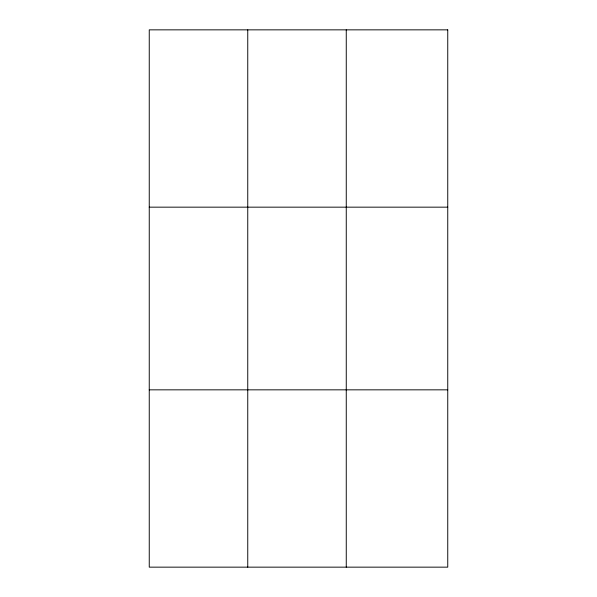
<?xml version="1.0" encoding="UTF-8"?>
<svg xmlns="http://www.w3.org/2000/svg" width="597" height="597" viewBox="0 0 597 597"><rect width="100%" height="100%" fill="white"/><g stroke="black" fill="none" stroke-linecap="round" stroke-linejoin="round"><path stroke-width="0.9" d="M149.25 207.159L447.75 207.159M149.25 389.841L447.75 389.841M346.26 29.85L346.26 567.15M247.755 29.85L247.755 567.15M447.75 29.85L149.25 29.85L149.25 567.15L447.75 567.15L447.75 29.85"/></g></svg>
